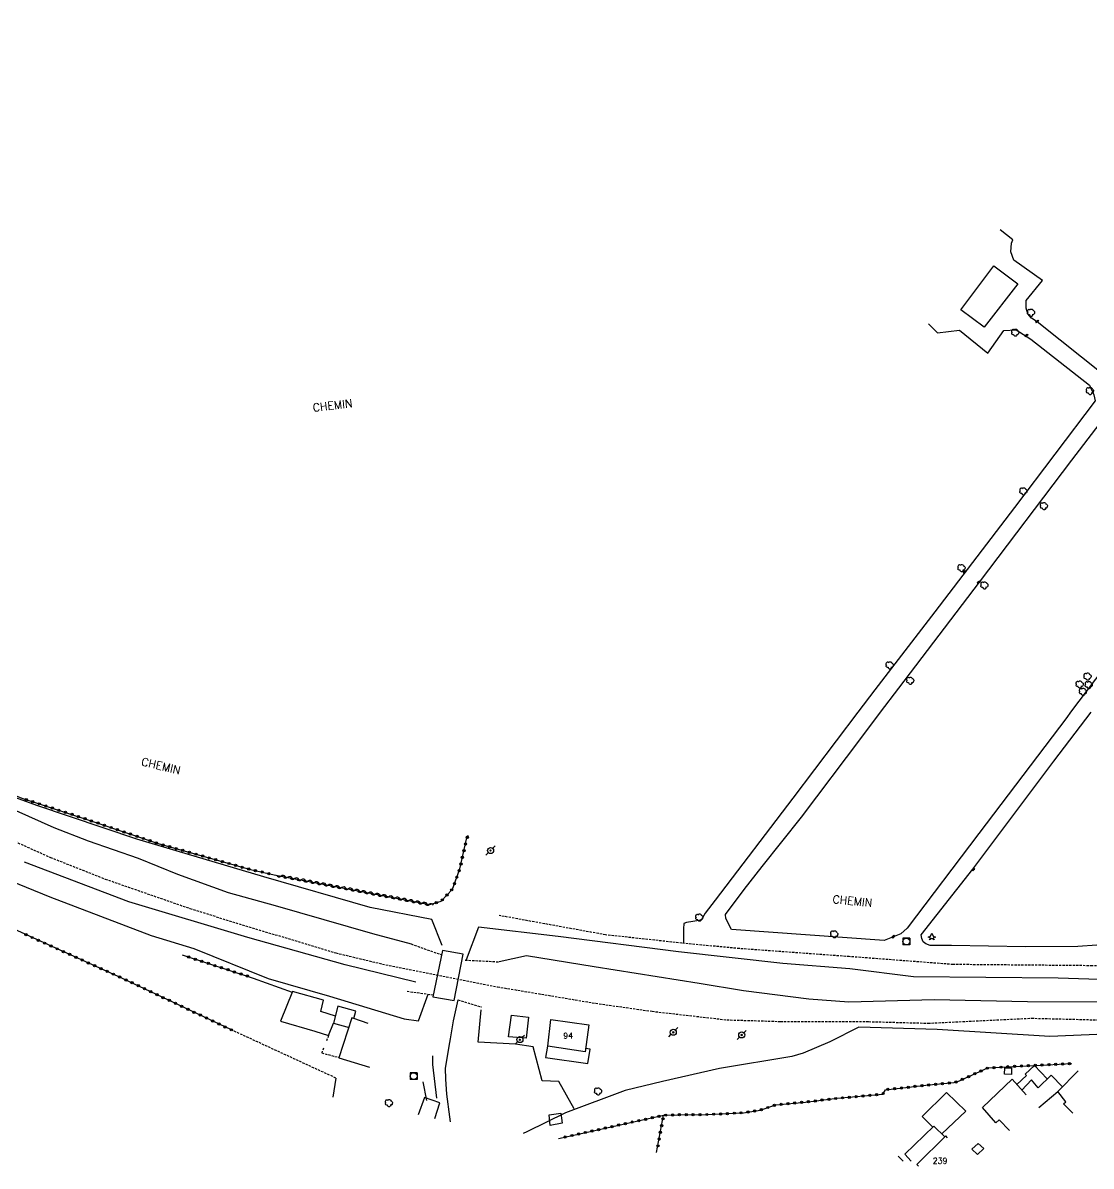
# Model space of a CAD drawing. Header units: millimetres. Extents: x 113000 to 114000, y 124000 to 125000.
# Drawn here: x 113219 to 113452.6, y 124575.8 to 124825.8 of the extents above; entities that cross this region are included whole.
import ezdxf
from ezdxf.enums import TextEntityAlignment as Align

# ---------------------------------------------------------------- set-up
doc = ezdxf.new("R2010")
doc.units = ezdxf.units.MM
doc.linetypes.add('DASHED', pattern=[0.75, 0.5, -0.25])
doc.layers.get('0').update_dxf_attribs({"linetype": 'CONTINUOUS'})
for name, color, linetype in [('W0017', 7, 'CONTINUOUS'), ('W0070', 7, 'DASHED'), ('W0071', 7, 'CONTINUOUS'), ('W0101', 7, 'CONTINUOUS'), ('W0104', 1, 'CONTINUOUS'), ('W0112', 1, 'DASHED'), ('W0120', 7, 'CONTINUOUS'), ('W0211', 2, 'CONTINUOUS'), ('W0214', 2, 'CONTINUOUS'), ('W0300', 7, 'CONTINUOUS'), ('W0303', 7, 'CONTINUOUS'), ('W0310', 3, 'CONTINUOUS'), ('W0322', 7, 'CONTINUOUS'), ('W0323', 7, 'CONTINUOUS'), ('W0333', 7, 'CONTINUOUS'), ('W0401', 7, 'CONTINUOUS'), ('W0420', 7, 'CONTINUOUS'), ('W0473', 7, 'CONTINUOUS'), ('W0989', 7, 'CONTINUOUS'), ('W0991', 7, 'CONTINUOUS'), ('W1102', 7, 'CONTINUOUS')]:
    doc.layers.add(name, color=color, linetype=linetype)
doc.styles.get("Standard").update_dxf_attribs({"font": 'romans.shx', "width": 0.85})

# ---------------------------------------------------------------- blocks, each defined once
blk = doc.blocks.new('T473')
for p, q in [((-0.166667, 0.166667), (0.166667, -0.166667)), ((-0.166667, -0.166667), (0.166667, 0.166667)), ((0.500001, 0.500001), (1.000002, 1.000002)), ((-1.000002, -1.000002), (-0.500001, -0.500001))]:
    blk.add_line(p, q)
blk.add_ellipse((0, 0), major_axis=(0.471405, 0.471405), ratio=1, start_param=5.4977871438, end_param=11.780972451)
blk = doc.blocks.new('T300')
for p, q in [((-0.8, 0.51), (-0.86, 0.34)), ((-0.86, 0.34), (-0.86, 0.17)), ((-0.86, 0.17), (-0.74, 0.06)), ((-0.69, 0.63), (-0.8, 0.51)), ((-0.8, -0.06), (-0.74, 0.06)), ((-0.74, 0.06), (-0.69, 0.11)), ((-0.57, 0.69), (-0.69, 0.63)), ((-0.46, 0.69), (-0.57, 0.69)), ((-0.29, 0.63), (-0.46, 0.69)), ((-0.29, 0.63), (-0.17, 0.74)), ((-0.23, 0.57), (-0.29, 0.63)), ((-0.17, 0.74), (-0.06, 0.8)), ((-0.06, 0.8), (0.06, 0.8)), ((0.06, 0.8), (0.23, 0.74)), ((0.23, 0.74), (0.34, 0.63)), ((0.34, 0.63), (0.4, 0.51)), ((0.46, 0.46), (0.34, 0.46)), ((0.4, 0.51), (0.4, 0.46)), ((0.57, 0.4), (0.46, 0.46)), ((0.57, 0.4), (0.69, 0.29)), ((0.69, 0.29), (0.74, 0.17)), ((0.74, 0.06), (0.69, -0.17)), ((0.74, 0.17), (0.74, 0.06)), ((-0.8, -0.17), (-0.8, -0.06)), ((-0.8, -0.23), (-0.8, -0.17)), ((-0.74, -0.34), (-0.8, -0.23)), ((-0.69, -0.4), (-0.74, -0.34)), ((-0.51, -0.46), (-0.69, -0.4)), ((-0.4, -0.46), (-0.51, -0.46)), ((-0.4, -0.46), (-0.34, -0.46)), ((-0.34, -0.46), (-0.34, -0.4)), ((-0.34, -0.51), (-0.34, -0.46)), ((-0.29, -0.63), (-0.34, -0.51)), ((-0.17, -0.74), (-0.29, -0.63)), ((-0.06, -0.8), (-0.17, -0.74)), ((0.06, -0.8), (-0.06, -0.8)), ((0.17, -0.74), (0.06, -0.8)), ((0.23, -0.69), (0.17, -0.74)), ((0.29, -0.46), (0.23, -0.46)), ((0.29, -0.63), (0.23, -0.69)), ((0.46, -0.4), (0.29, -0.46)), ((0.34, -0.51), (0.29, -0.63)), ((0.34, -0.51), (0.34, -0.46)), ((0.57, -0.34), (0.46, -0.4)), ((0.63, -0.29), (0.57, -0.34)), ((0.69, -0.17), (0.63, -0.29))]:
    blk.add_line(p, q)
blk = doc.blocks.new('T303')
for p, q in [((-0.77, 0), (-0.28, 0.21)), ((-0.28, -0.21), (-0.77, 0)), ((-0.28, 0.21), (0, 0.83)), ((0, 0.83), (0.28, 0.21)), ((0.28, 0.21), (0.83, 0)), ((0.83, 0), (0.28, -0.21)), ((-0.49, -0.63), (-0.28, -0.21)), ((0, -0.35), (-0.49, -0.63)), ((0.56, -0.63), (0, -0.35)), ((0.28, -0.21), (0.56, -0.63))]:
    blk.add_line(p, q)
blk = doc.blocks.new('T420')
for p, q in [((0.75, 0.75), (-0.75, 0.75)), ((-0.75, 0.75), (-0.75, -0.75)), ((0.75, 0.75), (0.75, -0.75)), ((0.75, -0.75), (-0.75, -0.75))]:
    blk.add_line(p, q)
blk.add_ellipse((0, 0), major_axis=(-0.53, 0.53), ratio=1, start_param=3.926991, end_param=10.210176)
blk = doc.blocks.new('T401')
for p, q in [((-0.3, 0.3), (0, 0.3)), ((-0.3, -0.25), (-0.3, 0.3)), ((-0.3, 0.15), (0, 0.15)), ((-0.3, 0), (0, 0)), ((0, 0.3), (0, -0.25)), ((-0.3, -0.15), (0, -0.15)), ((-0.3, -0.25), (-0.3, -0.3)), ((-0.3, -0.3), (0, -0.3)), ((0, -0.3), (0, -0.25))]:
    blk.add_line(p, q)
blk = doc.blocks.new('t323o')
at = {"color": 0, "linetype": 'Continuous'}
for radius in [0.25, 0.15]:
    blk.add_circle((0, 0), radius, dxfattribs=at)
blk = doc.blocks.new('t310o')
at = {"color": 0, "linetype": 'Continuous'}
for centre, start, end in [((-0.5, 0.38), 216.8699, 323.1304), ((0.5, -0.37), 36.8699, 143.1303)]:
    blk.add_arc(centre, 0.625, start, end, dxfattribs=at)
blk = doc.blocks.new('t322o')
at = {"color": 0, "linetype": 'Continuous'}
for radius in [0.25, 0.15]:
    blk.add_circle((0, 0), radius, dxfattribs=at)

msp = doc.modelspace()

# ---------------------------------------------------------------- linework, layer by layer
at = {"layer": 'W0017'}
for points in [[(113308.57, 124599.89), (113308.55, 124597.99), (113309.43, 124590.63)], [(113306.48, 124594.15), (113307.22, 124590.09)], [(113410.39, 124577.93), (113411.5, 124576.8)]]:
    msp.add_lwpolyline(points, dxfattribs=at)
at = {"layer": 'W0070'}
msp.add_lwpolyline([(113163.59, 124673.32), (113173.65, 124666.5), (113180.82, 124663.34), (113193.91, 124657.42), (113206.92, 124651.37), (113224.97, 124643.27), (113236.97, 124638.53), (113255.51, 124632.09), (113266.24, 124628.74), (113287.43, 124622.37), (113297.6, 124619.95), (113322.78, 124614.96), (113344.26, 124611.36), (113356.6, 124609.61), (113372.94, 124607.74), (113384.68, 124607.39), (113403.96, 124607.35), (113416.97, 124607.01), (113439.58, 124608.1), (113464.44, 124607.47)], dxfattribs=at)
at = {"layer": 'W0071'}
for points in [[(113516.33, 124825.76), (113498.97, 124803.03), (113479.77, 124777.69), (113458.4, 124749.58), (113455.55, 124748.67), (113440.84, 124760.4), (113439.55, 124761.18), (113438.75, 124762.15), (113438.44, 124763.4), (113438.38, 124765.01), (113441.99, 124769.44), (113435.74, 124773.83), (113435.08, 124775.71), (113435.17, 124777.58), (113435.5, 124778.29), (113432.74, 124780.49)], [(113417.06, 124759.95), (113419.05, 124757.98), (113423.84, 124758.53), (113430.03, 124753.5), (113433.54, 124758.46), (113436.21, 124758.62), (113439.46, 124756.62), (113452.26, 124746.55), (113453.18, 124744.45), (113453.48, 124743.1), (113435.88, 124719.81), (113418.41, 124696.94), (113405.31, 124679.92), (113401.59, 124675)], [(113406.58, 124675), (113410.54, 124680.29), (113428.22, 124703.46), (113448.41, 124730.16), (113456.29, 124740.44), (113456.98, 124740.71), (113458.01, 124740.88), (113458.74, 124740.88), (113459.62, 124740.62), (113460.79, 124740.05), (113462.55, 124738.58), (113479.7, 124725.36), (113482.2, 124723.39), (113482.55, 124722.47), (113482.56, 124721.92), (113482.66, 124720.84), (113468.17, 124701.45), (113448.12, 124675)], [(113401.59, 124675), (113387.35, 124656.18), (113370.35, 124633.94), (113368.2, 124631.04), (113367.32, 124629.55), (113364.11, 124629), (113363.53, 124628.82), (113363.45, 124627.66), (113363.48, 124624.43)], [(113407.35, 124625.06), (113373.95, 124627.52), (113372.69, 124629.93), (113372.62, 124630.75), (113376.72, 124636.26), (113380.65, 124641.26), (113389.24, 124652.09), (113402.49, 124669.52), (113406.58, 124675)], [(113448.12, 124675), (113447.27, 124673.88), (113428.08, 124648.52), (113412.36, 124627.77), (113410.98, 124626.56), (113407.35, 124625.06)], [(113494.51, 124675), (113491.43, 124670.88), (113477.82, 124652.85), (113457.1, 124625.7), (113455.55, 124624.64), (113453.84, 124624.06), (113449.69, 124623.78), (113438.28, 124623.71), (113422.05, 124623.97), (113417.44, 124624.01), (113416.49, 124624.37), (113415.89, 124624.83), (113415.56, 124625.54), (113415.47, 124626.31), (113426.78, 124640.67), (113444.46, 124664.31), (113452.64, 124675)]]:
    msp.add_lwpolyline(points, dxfattribs=at)
msp.add_lwpolyline([(113429.25, 124759.24), (113424.11, 124763.01), (113431.35, 124772.65), (113436.6, 124768.71), (113429.25, 124759.24)], close=True, dxfattribs=at)
at = {"layer": 'W0101'}
for points in [[(113291.32, 124608.02), (113290.95, 124608.15), (113288.05, 124599.42), (113294.8, 124597.41)], [(113294.52, 124606.95), (113291.32, 124608.02)], [(113445.35, 124592.04), (113449.79, 124596.59)], [(113441.17, 124588.54), (113445.35, 124592.04)], [(113421.2, 124581.97), (113420.84, 124582.38), (113414.48, 124576.11)], [(113414.48, 124576.11), (113414.83, 124575.75)]]:
    msp.add_lwpolyline(points, dxfattribs=at)
msp.add_lwpolyline([(113334.45, 124607.82), (113342.75, 124606.62), (113341.96, 124600.73), (113333.8, 124602), (113334.45, 124607.82)], close=True, dxfattribs=at)
at = {"layer": 'W0104'}
for points in [[(113287.31, 124608.55), (113284.15, 124609.53), (113284.72, 124612.07), (113277.92, 124613.91), (113275.34, 124607.45), (113282.82, 124605.28), (113285.82, 124604.31), (113286.94, 124607.05)], [(113291.32, 124608.02), (113291.77, 124609.61), (113287.86, 124610.7), (113286.94, 124607.05), (113290.34, 124606.04)], [(113333.74, 124602), (113333.28, 124599.5), (113342.57, 124598.21), (113343.02, 124601.32), (113342.06, 124601.46)], [(113436.4, 124593.61), (113438.51, 124595.59), (113438.22, 124595.86), (113440.23, 124597.77), (113443.01, 124594.84)], [(113446.38, 124593.09), (113443.87, 124595.65), (113441.04, 124592.87), (113439.58, 124594.62), (113437.49, 124592.38)], [(113434.8, 124583.54), (113432.52, 124585.84), (113431.8, 124585.25), (113428.83, 124588.57), (113435.38, 124594.74), (113435.38, 124594.74)], [(113435.38, 124594.74), (113438.44, 124591.32)], [(113306.81, 124590.79), (113305.41, 124586.94)], [(113309.04, 124586.18), (113310.18, 124589.56), (113306.81, 124590.79)], [(113420, 124582.79), (113425.23, 124587.75), (113421.02, 124591.87), (113415.64, 124586.62), (113418.01, 124584.25)], [(113413.29, 124576.8), (113411.89, 124578.38), (113418.25, 124584.48), (113420.63, 124582.17)]]:
    msp.add_lwpolyline(points, dxfattribs=at)
for points in [[(113325.84, 124608.73), (113329.57, 124608.29), (113329.02, 124603.71), (113325.21, 124604), (113325.84, 124608.73)], [(113433.65, 124595.85), (113433.71, 124597.27), (113435.21, 124597.21), (113435.23, 124595.81), (113433.65, 124595.85)], [(113334.11, 124586.97), (113336.6, 124587.33), (113336.95, 124585.17), (113334.3, 124584.64)], [(113427.76, 124578.26), (113426.53, 124579.45), (113427.92, 124580.73), (113429.18, 124579.61), (113427.76, 124578.26)]]:
    msp.add_lwpolyline(points, close=True, dxfattribs=at)
at = {"layer": 'W0112'}
for points in [[(113479.33, 124619.49), (113452.85, 124619.57), (113422.41, 124619.84), (113399.7, 124621.57), (113375.66, 124623.32), (113363.13, 124624.51), (113346.38, 124626.33), (113323.17, 124630.55)], [(113303.87, 124624.33), (113310.51, 124621.97)], [(113315.72, 124620.82), (113323.13, 124620.42)], [(113308.69, 124613.14), (113302.82, 124613.95)], [(113314.11, 124612.11), (113319.21, 124610.55), (113319.21, 124610.54)], [(113287.42, 124595.01), (113264.56, 124605.55)], [(113285.82, 124604.3), (113285.27, 124602.94)], [(113284.71, 124601.57), (113284.32, 124600.51), (113288.15, 124599.52)]]:
    msp.add_lwpolyline(points, dxfattribs=at)
at = {"layer": 'W0120'}
msp.add_lwpolyline([(113308.63, 124612.79), (113313.27, 124611.97), (113315.23, 124622.08), (113310.76, 124622.94)], close=True, dxfattribs=at)
at = {"layer": 'W0211'}
for points in [[(113310.7, 124624.01), (113308.41, 124629.7), (113294.95, 124632.34), (113271.68, 124639), (113243.88, 124647.28), (113222.04, 124654.64), (113213.36, 124657.74), (113203.07, 124661.54)], [(113214.47, 124638.84), (113224.88, 124634.65), (113247.03, 124626.2), (113256.38, 124623.33), (113272.64, 124616.78), (113286.06, 124612.89), (113302.36, 124607.93), (113305.52, 124607.5), (113307.59, 124613.37)], [(113477.03, 124613.9), (113470.08, 124616.03), (113445.42, 124616.89), (113413.77, 124617.18), (113399.81, 124618.93), (113385.16, 124620.03), (113362.33, 124622.62), (113336.08, 124625.93), (113318.64, 124628.04), (113315.95, 124620.86)], [(113314.11, 124612.11), (113313.07, 124607.56), (113312.41, 124603.57), (113312.29, 124602.79), (113311.34, 124597.18), (113311.37, 124594.74), (113311.62, 124591.51), (113312.27, 124586.54), (113312.44, 124585.46)]]:
    msp.add_lwpolyline(points, dxfattribs=at)
at = {"layer": 'W0214'}
for points in [[(113202.71, 124660.35), (113211.8, 124655.98), (113225.7, 124649.8), (113233.23, 124646.85), (113244.18, 124643.07), (113252.78, 124639.61), (113263.87, 124635.6), (113274.14, 124632.78), (113295.4, 124626.64), (113303.87, 124624.33)], [(113304.93, 124615.96), (113289.44, 124619.74), (113268.13, 124625.75), (113242.12, 124633.54), (113219.31, 124642.19)], [(113558.35, 124628.37), (113542.25, 124620.59), (113533.35, 124617.51), (113526.6, 124616.87), (113511.9, 124614.22), (113496.83, 124611.83), (113486.62, 124611.57), (113469.47, 124611.63), (113438.71, 124611.65), (113418.26, 124612.08), (113399.6, 124611.58), (113390.88, 124612.24), (113376.61, 124614.08), (113366.87, 124615.69), (113343.94, 124619.31), (113329.1, 124621.77), (113323.13, 124620.42)], [(113607.97, 124611.14), (113581.78, 124610.96), (113553.39, 124610.05), (113525.47, 124608.53), (113495.95, 124606.69), (113459.01, 124604.75), (113443.6, 124604.08), (113418.98, 124605.61), (113401.84, 124606.11), (113395.47, 124602.95), (113389.64, 124600.48), (113387.16, 124599.76), (113371.31, 124597.07), (113358.9, 124594.26), (113350.68, 124592.27), (113337.68, 124587.44), (113329.18, 124583.24), (113328.38, 124582.89)], [(113339.56, 124588.25), (113336.21, 124594.25), (113332.58, 124594.38), (113330.57, 124601.86), (113326.71, 124602.41), (113318.55, 124602.86), (113319.21, 124609.9)]]:
    msp.add_lwpolyline(points, dxfattribs=at)
at = {"layer": 'W0310'}
msp.add_lwpolyline([(113273.95, 124639.46), (113307.95, 124632.95)], dxfattribs=at)
at = {"layer": 'W0322'}
msp.add_lwpolyline([(113336.12, 124581.78), (113341.42, 124582.99), (113359.12, 124586.88), (113362.88, 124586.99), (113368.48, 124587.04), (113373.39, 124587.26), (113376.61, 124587.44), (113380.22, 124587.99), (113383.24, 124589.02), (113383.76, 124589.15), (113390.17, 124589.76), (113397.06, 124590.58), (113407.05, 124591.49), (113407.63, 124592.46), (113417.13, 124593.5), (113422.62, 124594.07), (113423.31, 124594.22), (113423.31, 124594.22), (113430.06, 124597.24), (113440.14, 124597.78), (113448.39, 124598.17)], dxfattribs=at)
at = {"layer": 'W0323'}
for points in [[(113185.8, 124675), (113185.8, 124674.81), (113186.47, 124672.3), (113187.74, 124670.03), (113188.76, 124668.85), (113198.28, 124664.72), (113208.71, 124660.16), (113218.96, 124656.16), (113234.04, 124651.22), (113248.74, 124646.25), (113268.78, 124640.6), (113273.95, 124639.46)], [(113307.95, 124632.95), (113310.47, 124633.71), (113312.94, 124636.34), (113314.53, 124640.74), (113316.03, 124647.28), (113316.35, 124648.15)], [(113264.56, 124605.54), (113240.64, 124616.89), (113225.36, 124623.76), (113210.27, 124630.62), (113214.47, 124638.84)], [(113253.81, 124621.93), (113269.36, 124616.88)], [(113357.58, 124578.72), (113359.12, 124586.88)]]:
    msp.add_lwpolyline(points, dxfattribs=at)
at = {"layer": 'W0333'}
for points in [[(113269.35, 124616.88), (113277.87, 124613.76)], [(113287.4, 124595.02), (113286.79, 124590.85)]]:
    msp.add_lwpolyline(points, dxfattribs=at)
at = {"layer": 'W1102'}
msp.add_lwpolyline([(113448.65, 124587.3), (113446.57, 124589.41), (113447.1, 124589.79), (113445.35, 124592.04)], dxfattribs=at)

# ---------------------------------------------------------------- block references
at = {"layer": 'W0300'}
for p in [(113439.53, 124762.38), (113436.07, 124758.01), (113452.4, 124745.25), (113437.85, 124723.31), (113442.33, 124720.06), (113424.31, 124706.52), (113429.32, 124702.74), (113408.61, 124685.26), (113451.87, 124682.79), (113413.09, 124681.88), (113450.16, 124681.06), (113452.14, 124680.96), (113450.88, 124679.46), (113366.96, 124630.09), (113396.48, 124626.44), (113344.82, 124592.08), (113299.07, 124589.52)]:
    msp.add_blockref('T300', p, dxfattribs=at)
at = {"layer": 'W0303'}
msp.add_blockref('T303', (113417.76, 124625.85), dxfattribs=at)
at = {"layer": 'W0310', "rotation": 349.169171256532}
for p in [(113275.42, 124639.18), (113276.89, 124638.9), (113278.37, 124638.61), (113279.84, 124638.33), (113281.31, 124638.05), (113282.79, 124637.77), (113284.26, 124637.49), (113285.73, 124637.2), (113287.21, 124636.92), (113288.68, 124636.64), (113290.15, 124636.36), (113291.63, 124636.08), (113293.1, 124635.79), (113294.57, 124635.51), (113296.05, 124635.23), (113297.52, 124634.95), (113298.99, 124634.67), (113300.47, 124634.39), (113301.94, 124634.1), (113303.41, 124633.82), (113304.88, 124633.54), (113306.36, 124633.26), (113307.83, 124632.98)]:
    msp.add_blockref('t310o', p, dxfattribs=at)
at = {"layer": 'W0322'}
for p, rotation in [((113440.39, 124597.79), 2.729882289924163), ((113441.88, 124597.86), 2.729882289924163), ((113443.38, 124597.93), 2.729882289924163), ((113444.88, 124598), 2.729882289924163), ((113446.38, 124598.08), 2.729882289924163), ((113447.88, 124598.15), 2.729882289924163), ((113425.81, 124595.33), 24.09385958515325), ((113427.18, 124595.95), 24.09385958515325), ((113428.55, 124596.56), 24.09385958515325), ((113429.91, 124597.17), 24.09385958515325), ((113431.4, 124597.31), 3.07782105899659), ((113432.9, 124597.39), 3.07782105899659), ((113434.39, 124597.47), 3.07782105899659), ((113435.89, 124597.55), 3.07782105899659), ((113437.39, 124597.63), 3.07782105899659), ((113438.89, 124597.71), 3.07782105899659), ((113411.14, 124592.85), 6.224961941410219), ((113412.63, 124593.01), 6.224961941410219), ((113414.12, 124593.17), 6.224961941410219), ((113415.61, 124593.33), 6.224961941410219), ((113417.1, 124593.5), 6.224961941410219), ((113418.59, 124593.65), 5.943853957680002), ((113420.08, 124593.81), 5.943853957680002), ((113421.58, 124593.96), 5.943853957680002), ((113423.06, 124594.17), 12.34404001409394), ((113424.44, 124594.72), 24.09385958515325), ((113395.26, 124590.36), 6.73394591548668), ((113396.75, 124590.54), 6.73394591548668), ((113398.24, 124590.69), 5.246152022953031), ((113399.73, 124590.82), 5.246152022953031), ((113401.23, 124590.96), 5.246152022953031), ((113402.72, 124591.1), 5.246152022953031), ((113404.22, 124591.23), 5.246152022953031), ((113405.71, 124591.37), 5.246152022953031), ((113407.13, 124591.63), 59.01016437563175), ((113408.15, 124592.52), 6.224961941410219), ((113409.64, 124592.68), 6.224961941410219), ((113379.02, 124587.81), 8.644787682710628), ((113380.49, 124588.09), 18.91832606496616), ((113381.91, 124588.57), 18.91832606496616), ((113383.34, 124589.05), 13.11343823561817), ((113384.82, 124589.25), 5.485505315322475), ((113386.31, 124589.39), 5.485505315322475), ((113387.8, 124589.54), 5.485505315322475), ((113389.3, 124589.68), 5.485505315322475), ((113390.79, 124589.84), 6.73394591548668), ((113392.28, 124590.01), 6.73394591548668), ((113393.77, 124590.19), 6.73394591548668), ((113352.23, 124585.37), 12.41186511125809), ((113353.69, 124585.69), 12.41186511125809), ((113355.16, 124586.01), 12.41186511125809), ((113356.62, 124586.33), 12.41186511125809), ((113358.09, 124586.66), 12.41186511125809), ((113359.56, 124586.9), 1.703461609947527), ((113361.06, 124586.94), 1.703461609947527), ((113362.56, 124586.98), 1.703461609947527), ((113364.06, 124587), 0.4606493704045258), ((113365.56, 124587.02), 0.4606493704045258), ((113367.06, 124587.03), 0.4606493704045258), ((113368.56, 124587.04), 2.635379470521055), ((113370.06, 124587.11), 2.635379470521055), ((113371.56, 124587.18), 2.635379470521055), ((113373.06, 124587.25), 2.635379470521055), ((113374.55, 124587.33), 3.162101855580216), ((113376.05, 124587.41), 3.162101855580216), ((113377.54, 124587.58), 8.644787682710628), ((113340.51, 124582.78), 12.81655112829196), ((113341.97, 124583.11), 12.41186511125809), ((113343.44, 124583.43), 12.41186511125809), ((113344.9, 124583.75), 12.41186511125809), ((113346.37, 124584.08), 12.41186511125809), ((113347.83, 124584.4), 12.41186511125809), ((113349.3, 124584.72), 12.41186511125809), ((113350.76, 124585.04), 12.41186511125809), ((113337.58, 124582.11), 12.81655112829196), ((113339.05, 124582.45), 12.81655112829196)]:
    msp.add_blockref('t322o', p, dxfattribs=dict(at, rotation=rotation))
at = {"layer": 'W0323'}
for p, rotation in [((113219.71, 124655.91), 341.8721509656216), ((113221.13, 124655.45), 341.8721509656216), ((113222.56, 124654.98), 341.8721509656216), ((113223.98, 124654.51), 341.8721509656216), ((113225.41, 124654.05), 341.8721509656216), ((113226.83, 124653.58), 341.8721509656216), ((113228.26, 124653.11), 341.8721509656216), ((113229.69, 124652.65), 341.8721509656216), ((113231.11, 124652.18), 341.8721509656216), ((113232.54, 124651.71), 341.8721509656216), ((113233.96, 124651.25), 341.8721509656216), ((113235.38, 124650.77), 341.2987566635591), ((113236.8, 124650.28), 341.2987566635591), ((113238.23, 124649.8), 341.2987566635591), ((113239.65, 124649.32), 341.2987566635591), ((113241.07, 124648.84), 341.2987566635591), ((113242.49, 124648.36), 341.2987566635591), ((113243.91, 124647.88), 341.2987566635591), ((113245.33, 124647.4), 341.2987566635591), ((113246.75, 124646.92), 341.2987566635591), ((113248.17, 124646.44), 341.2987566635591), ((113249.61, 124646), 344.2579245041437), ((113251.05, 124645.59), 344.2579245041437), ((113252.49, 124645.19), 344.2579245041437), ((113315.78, 124646.18), 77.08981849346677), ((113316.16, 124647.63), 69.56886175074507), ((113253.94, 124644.78), 344.2579245041437), ((113255.38, 124644.37), 344.2579245041437), ((113256.82, 124643.97), 344.2579245041437), ((113258.27, 124643.56), 344.2579245041437), ((113259.71, 124643.15), 344.2579245041437), ((113261.16, 124642.74), 344.2579245041437), ((113315.11, 124643.26), 77.08981849346677), ((113315.44, 124644.72), 77.08981849346677), ((113262.6, 124642.34), 344.2579245041437), ((113264.04, 124641.93), 344.2579245041437), ((113265.49, 124641.52), 344.2579245041437), ((113266.93, 124641.12), 344.2579245041437), ((113268.37, 124640.71), 344.2579245041437), ((113269.83, 124640.36), 347.5957558008538), ((113314.39, 124640.35), 70.10281141339465), ((113314.77, 124641.79), 77.08981849346677), ((113271.3, 124640.04), 347.5957558008538), ((113272.76, 124639.72), 347.5957558008538), ((113313.88, 124638.94), 70.10281141339465), ((113312.77, 124636.17), 46.76359998030269), ((113313.37, 124637.53), 70.10281141339465), ((113309.38, 124633.39), 16.77008261799545), ((113310.72, 124633.98), 46.76359998030269), ((113311.75, 124635.07), 46.76359998030269), ((113219.63, 124626.37), 155.5454607950303), ((113220.99, 124625.75), 155.5454607950303), ((113222.36, 124625.13), 155.5454607950303), ((113223.72, 124624.51), 155.5454607950303), ((113225.09, 124623.89), 155.5454607950303), ((113226.46, 124623.27), 155.7621177831833), ((113227.82, 124622.65), 155.7621177831833), ((113229.19, 124622.04), 155.7621177831833), ((113230.56, 124621.42), 155.7621177831833), ((113231.93, 124620.81), 155.7621177831833), ((113233.3, 124620.19), 155.7621177831833), ((113255.24, 124621.46), 342.0206762182179), ((113256.67, 124621), 342.0206762182179), ((113258.09, 124620.54), 342.0206762182179), ((113234.66, 124619.57), 155.7621177831833), ((113236.03, 124618.96), 155.7621177831833), ((113237.4, 124618.34), 155.7621177831833), ((113238.77, 124617.73), 155.7621177831833), ((113259.52, 124620.08), 342.0206762182179), ((113260.95, 124619.61), 342.0206762182179), ((113262.37, 124619.15), 342.0206762182179), ((113263.8, 124618.69), 342.0206762182179), ((113265.23, 124618.22), 342.0206762182179), ((113266.65, 124617.76), 342.0206762182179), ((113240.13, 124617.11), 155.7621177831833), ((113241.49, 124616.48), 154.6387979518578), ((113242.85, 124615.84), 154.6387979518578), ((113244.21, 124615.19), 154.6387979518578), ((113268.08, 124617.3), 342.0206762182179), ((113245.56, 124614.55), 154.6387979518578), ((113246.92, 124613.91), 154.6387979518578), ((113248.27, 124613.27), 154.6387979518578), ((113249.63, 124612.62), 154.6387979518578), ((113250.98, 124611.98), 154.6387979518578), ((113252.34, 124611.34), 154.6387979518578), ((113253.69, 124610.7), 154.6387979518578), ((113255.05, 124610.05), 154.6387979518578), ((113256.4, 124609.41), 154.6387979518578), ((113257.76, 124608.77), 154.6387979518578), ((113259.12, 124608.13), 154.6387979518578), ((113260.47, 124607.48), 154.6387979518578), ((113261.83, 124606.84), 154.6387979518578), ((113263.18, 124606.2), 154.6387979518578), ((113264.54, 124605.56), 154.6387979518578), ((113358.97, 124586.09), 79.37490358882293), ((113358.41, 124583.14), 79.37490358882293), ((113358.69, 124584.61), 79.37490358882293), ((113358.14, 124581.67), 79.37490358882293), ((113357.86, 124580.19), 79.37490358882293)]:
    msp.add_blockref('t323o', p, dxfattribs=dict(at, rotation=rotation))
at = {"layer": 'W0401'}
for p, rotation in [((113440.87, 124760.34), 302.0793538005099), ((113438.49, 124757.28), 300.7827516696097), ((113425.03, 124705.61), 306.8921987878352), ((113428.11, 124703.34), 306.8921987878352), ((113426.74, 124640.74), 132.0039415046623), ((113409.48, 124625.84), 313.7966833405447)]:
    msp.add_blockref('T401', p, dxfattribs=dict(at, rotation=rotation))
at = {"layer": 'W0420'}
for p in [(113412.21, 124624.87), (113304.42, 124595.43)]:
    msp.add_blockref('T420', p, dxfattribs=at)
at = {"layer": 'W0473'}
for p in [(113321.26, 124644.77), (113361.22, 124605.04), (113327.67, 124603.42), (113376.2, 124604.44)]:
    msp.add_blockref('T473', p, dxfattribs=at)

# ---------------------------------------------------------------- texts
at = {"layer": 'W0989'}
for rotation, p in [(6.6006, (113286.7, 124742.1)), (346.4663, (113249.16, 124663.26)), (354.5947, (113400.41, 124633.73))]:
    msp.add_text('CHEMIN', height=1.75, rotation=rotation, dxfattribs=at).set_placement(p, align=Align.MIDDLE)
at = {"layer": 'W0991'}
for s, p in [('94', (113338.24, 124604.27)), ('239', (113419.59, 124576.91))]:
    msp.add_text(s, height=1.25, dxfattribs=at).set_placement(p, align=Align.MIDDLE_CENTER)

doc.saveas('drawing.dxf')
